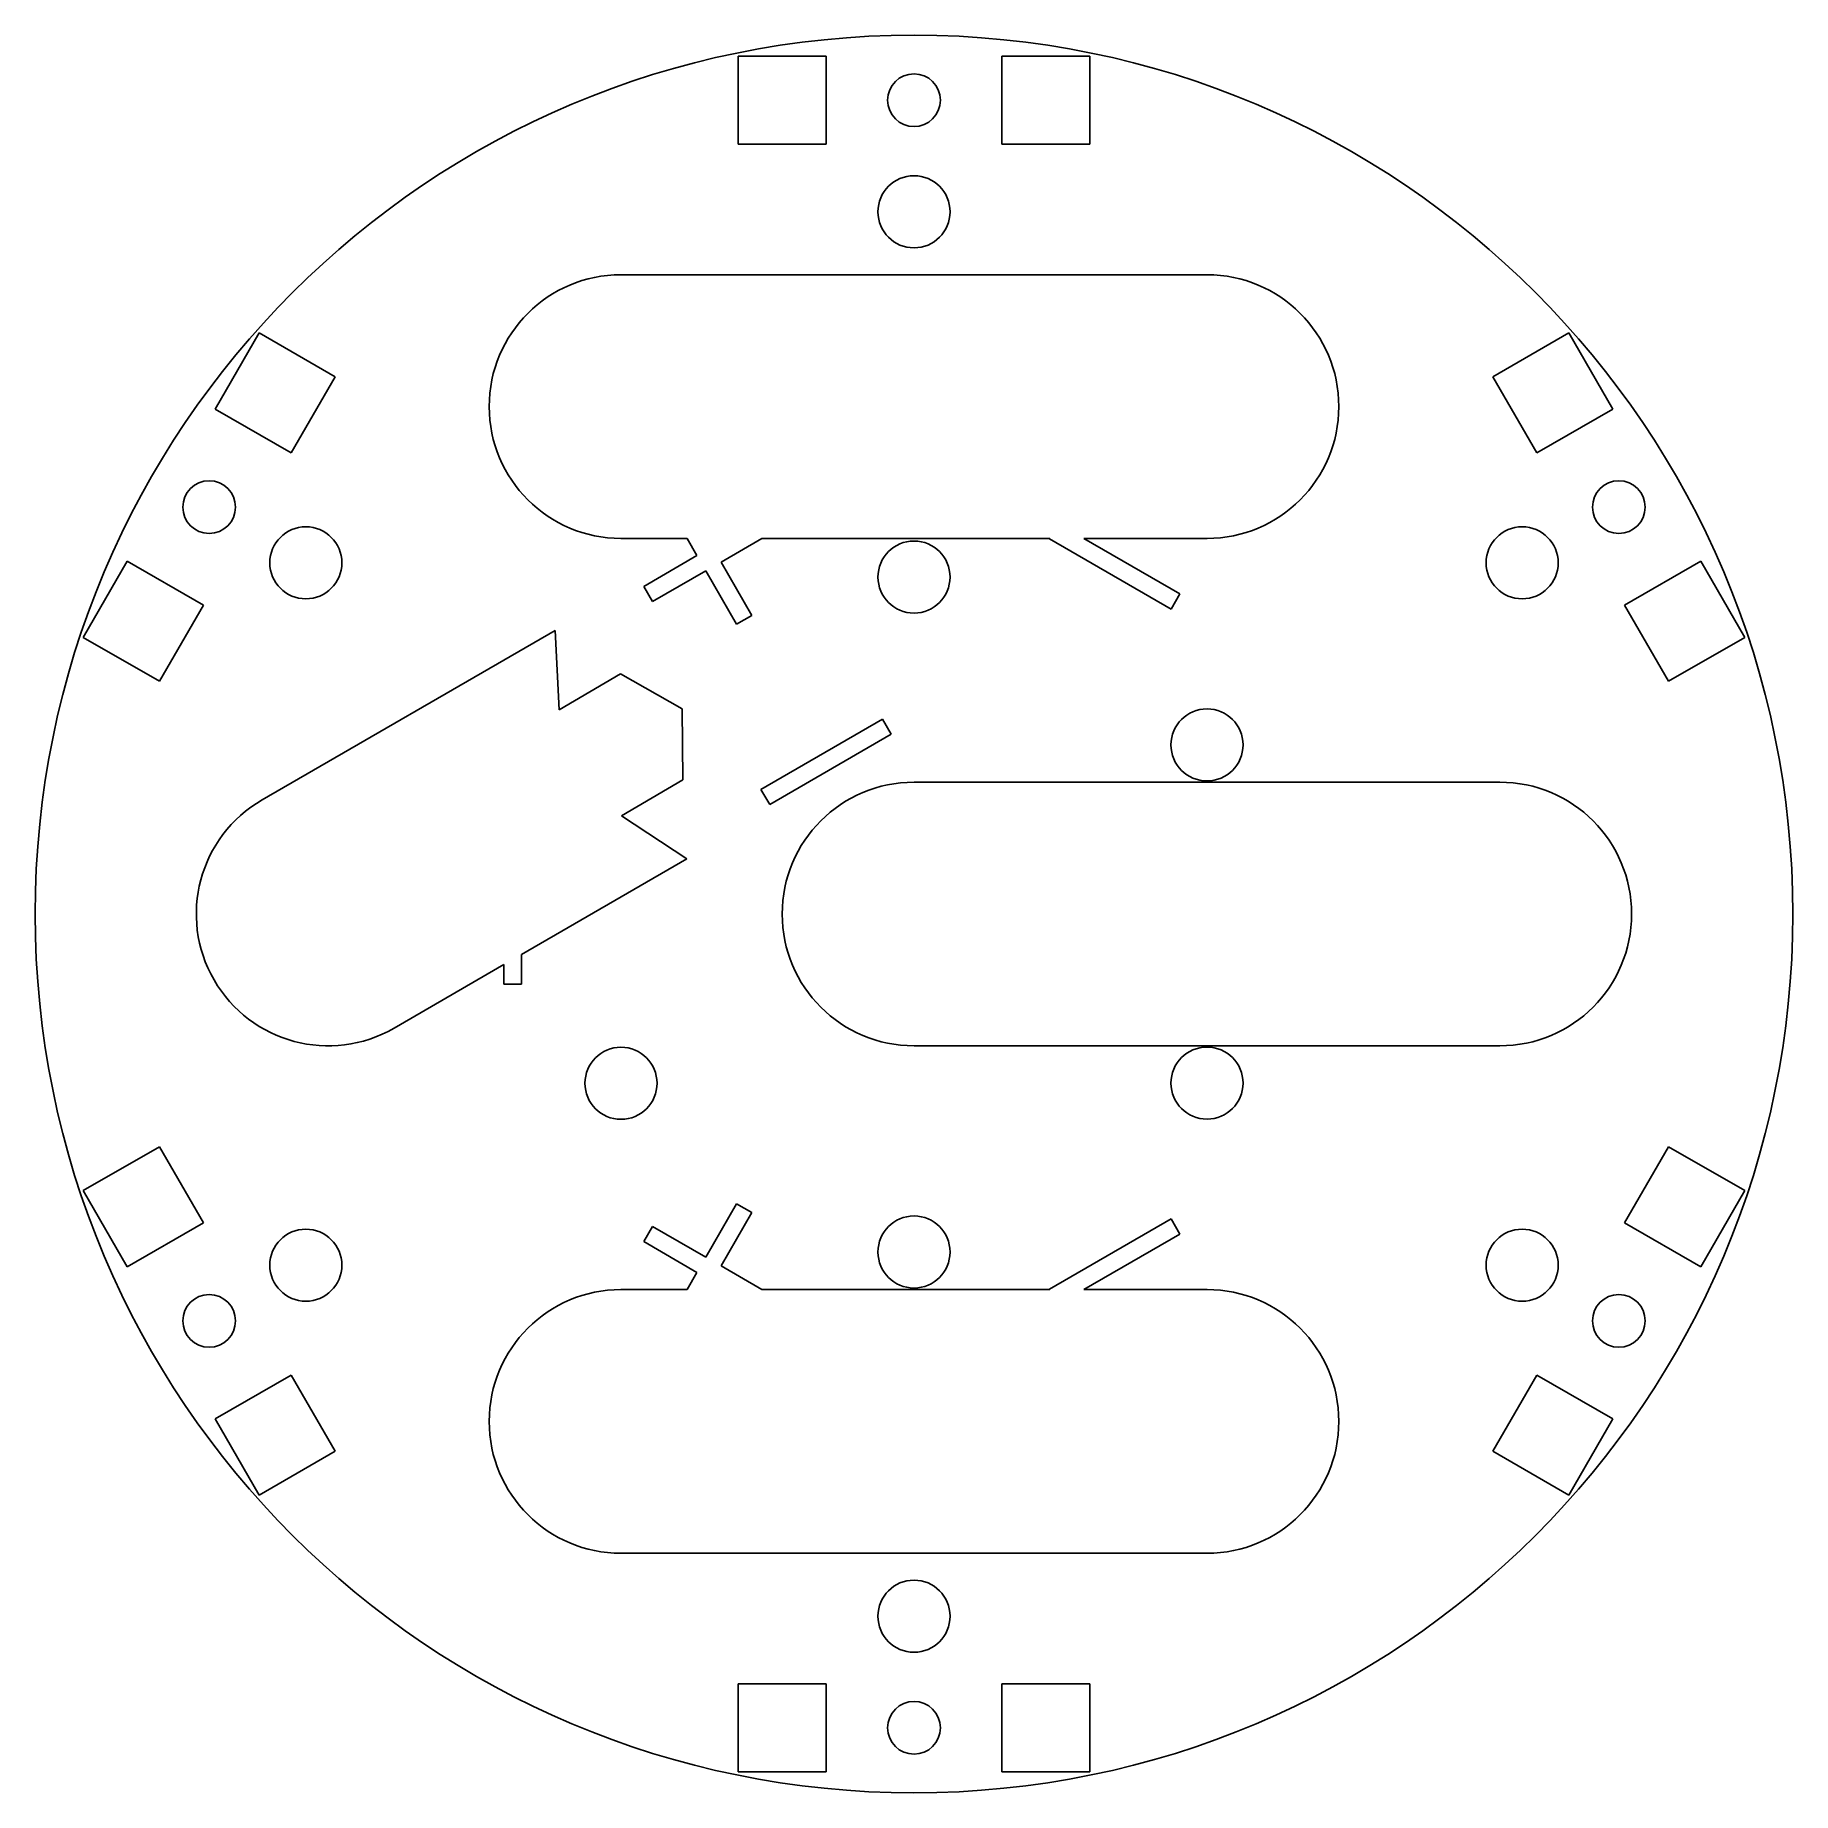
# Model space of a CAD drawing. Header units: millimetres. Extents: x -50 to 50, y -50 to 50.
import ezdxf

# ---------------------------------------------------------------- set-up
doc = ezdxf.new("R2010")
doc.units = ezdxf.units.MM

msp = doc.modelspace()

# ---------------------------------------------------------------- linework, layer by layer
at = {"color": 7, "linetype": 'Continuous', "lineweight": 25}
for p, q in [((-5, 48.8), (-10, 48.8)), ((-10, 48.8), (-10, 43.8)), ((-5, 43.8), (-5, 48.8)), ((5, 48.8), (5, 43.8)), ((10, 48.8), (5, 48.8)), ((10, 43.8), (10, 48.8)), ((-10, 43.8), (-5, 43.8)), ((5, 43.8), (10, 43.8)), ((16.67, 36.37), (-16.67, 36.37)), ((-37.26, 33.06), (-39.76, 28.73)), ((-32.93, 30.56), (-37.26, 33.06)), ((37.26, 33.06), (32.93, 30.56)), ((39.76, 28.73), (37.26, 33.06)), ((-35.43, 26.23), (-32.93, 30.56)), ((32.93, 30.56), (35.43, 26.23)), ((-39.76, 28.73), (-35.43, 26.23)), ((35.43, 26.23), (39.76, 28.73)), ((-16.67, 21.37), (-12.91, 21.37)), ((-12.91, 21.37), (-12.35, 20.39)), ((-10.98, 20.02), (-8.66, 21.37)), ((-8.66, 21.37), (7.72, 21.37)), ((7.72, 21.37), (7.7, 21.34)), ((7.7, 21.34), (14.63, 17.34)), ((9.66, 21.37), (16.67, 21.37)), ((15.13, 18.21), (9.66, 21.37)), ((-44.76, 20.07), (-47.26, 15.74)), ((-40.43, 17.57), (-44.76, 20.07)), ((-12.35, 20.39), (-15.38, 18.64)), ((-9.23, 16.99), (-10.98, 20.02)), ((44.76, 20.07), (40.43, 17.57)), ((47.26, 15.74), (44.76, 20.07)), ((-14.88, 17.77), (-11.85, 19.52)), ((-11.85, 19.52), (-10.1, 16.49)), ((-15.38, 18.64), (-14.88, 17.77)), ((14.63, 17.34), (15.13, 18.21)), ((-42.93, 13.24), (-40.43, 17.57)), ((40.43, 17.57), (42.93, 13.24)), ((-20.42, 16.12), (-37.08, 6.49)), ((-20.19, 11.62), (-20.42, 16.12)), ((-10.1, 16.49), (-9.23, 16.99)), ((-47.26, 15.74), (-42.93, 13.24)), ((42.93, 13.24), (47.26, 15.74)), ((-16.7, 13.67), (-20.19, 11.62)), ((-13.19, 11.67), (-16.7, 13.67)), ((-13.15, 7.63), (-13.19, 11.67)), ((-1.79, 11.09), (-8.71, 7.09)), ((-1.29, 10.23), (-1.79, 11.09)), ((-8.21, 6.23), (-1.29, 10.23)), ((-16.64, 5.58), (-13.15, 7.63)), ((-8.71, 7.09), (-8.21, 6.23)), ((33.33, 7.5), (0, 7.5)), ((-12.92, 3.13), (-16.64, 5.58)), ((-22.33, -2.31), (-12.92, 3.13)), ((-29.58, -6.49), (-23.33, -2.88)), ((-23.33, -2.88), (-23.33, -4)), ((-22.33, -4), (-22.33, -2.31)), ((-23.33, -4), (-22.33, -4)), ((0, -7.5), (33.33, -7.5)), ((-42.93, -13.24), (-47.26, -15.74)), ((-40.43, -17.57), (-42.93, -13.24)), ((42.93, -13.24), (40.43, -17.57)), ((47.26, -15.74), (42.93, -13.24)), ((-47.26, -15.74), (-44.76, -20.07)), ((44.76, -20.07), (47.26, -15.74)), ((-10.1, -16.49), (-11.85, -19.52)), ((-10.98, -20.02), (-9.23, -16.99)), ((-9.23, -16.99), (-10.1, -16.49)), ((-44.76, -20.07), (-40.43, -17.57)), ((-14.88, -17.77), (-15.38, -18.64)), ((-11.85, -19.52), (-14.88, -17.77)), ((14.63, -17.34), (7.7, -21.34)), ((15.13, -18.21), (14.63, -17.34)), ((40.43, -17.57), (44.76, -20.07)), ((-15.38, -18.64), (-12.35, -20.39)), ((9.66, -21.37), (15.13, -18.21)), ((-12.35, -20.39), (-12.91, -21.37)), ((-8.66, -21.37), (-10.98, -20.02)), ((-12.91, -21.37), (-16.67, -21.37)), ((7.72, -21.37), (-8.66, -21.37)), ((7.7, -21.34), (7.72, -21.37)), ((16.67, -21.37), (9.66, -21.37)), ((-35.43, -26.23), (-39.76, -28.73)), ((-32.93, -30.56), (-35.43, -26.23)), ((35.43, -26.23), (32.93, -30.56)), ((39.76, -28.73), (35.43, -26.23)), ((-39.76, -28.73), (-37.26, -33.06)), ((37.26, -33.06), (39.76, -28.73)), ((-37.26, -33.06), (-32.93, -30.56)), ((32.93, -30.56), (37.26, -33.06)), ((-16.67, -36.37), (16.67, -36.37)), ((-5, -43.8), (-10, -43.8)), ((-10, -43.8), (-10, -48.8)), ((-5, -48.8), (-5, -43.8)), ((5, -43.8), (5, -48.8)), ((10, -43.8), (5, -43.8)), ((10, -48.8), (10, -43.8)), ((-10, -48.8), (-5, -48.8)), ((5, -48.8), (10, -48.8))]:
    msp.add_line(p, q, dxfattribs=at)
for centre, radius in [((0, 0), 50), ((0, 46.3), 1.5), ((0, 39.95), 2.05), ((-40.1, 23.15), 1.5), ((40.1, 23.15), 1.5), ((-34.6, 19.98), 2.05), ((34.6, 19.98), 2.05), ((0, 19.17), 2.05), ((16.67, 9.62), 2.05), ((-16.67, -9.63), 2.05), ((16.67, -9.62), 2.05), ((-34.6, -19.98), 2.05), ((0, -19.23), 2.05), ((34.6, -19.98), 2.05), ((-40.1, -23.15), 1.5), ((40.1, -23.15), 1.5), ((0, -39.95), 2.05), ((0, -46.3), 1.5)]:
    msp.add_circle(centre, radius, dxfattribs=at)
for centre, start, end in [((-16.67, 28.87), 90, 270), ((16.67, 28.87), 270, 90), ((0, 0), 90, 270), ((33.33, 0), 270, 90), ((-33.33, 0), 120.0141, 300.0141), ((-16.67, -28.87), 90, 270), ((16.67, -28.87), 270, 90)]:
    msp.add_arc(centre, 7.5, start, end, dxfattribs=at)

doc.saveas('drawing.dxf')
